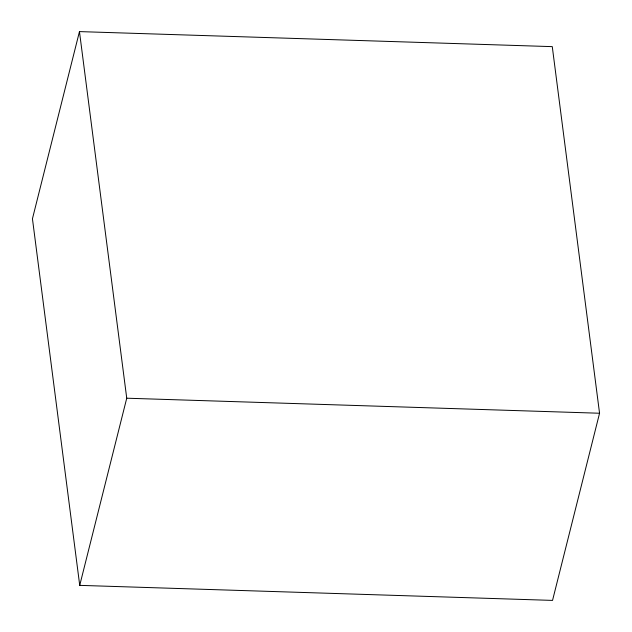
<?xml version="1.0" encoding="UTF-8"?>
<svg xmlns="http://www.w3.org/2000/svg" width="632" height="632" viewBox="0 0 632 632"><rect width="100%" height="100%" fill="white"/><g stroke="black" fill="none" stroke-linecap="round" stroke-linejoin="round"><path stroke-width="0.95" d="M79.458 31.6L32.445 218.759L79.727 585.366L552.542 600.4L599.555 413.241L552.273 46.634L79.458 31.6L126.74 398.207L79.727 585.366M126.74 398.207L599.555 413.241"/></g></svg>
